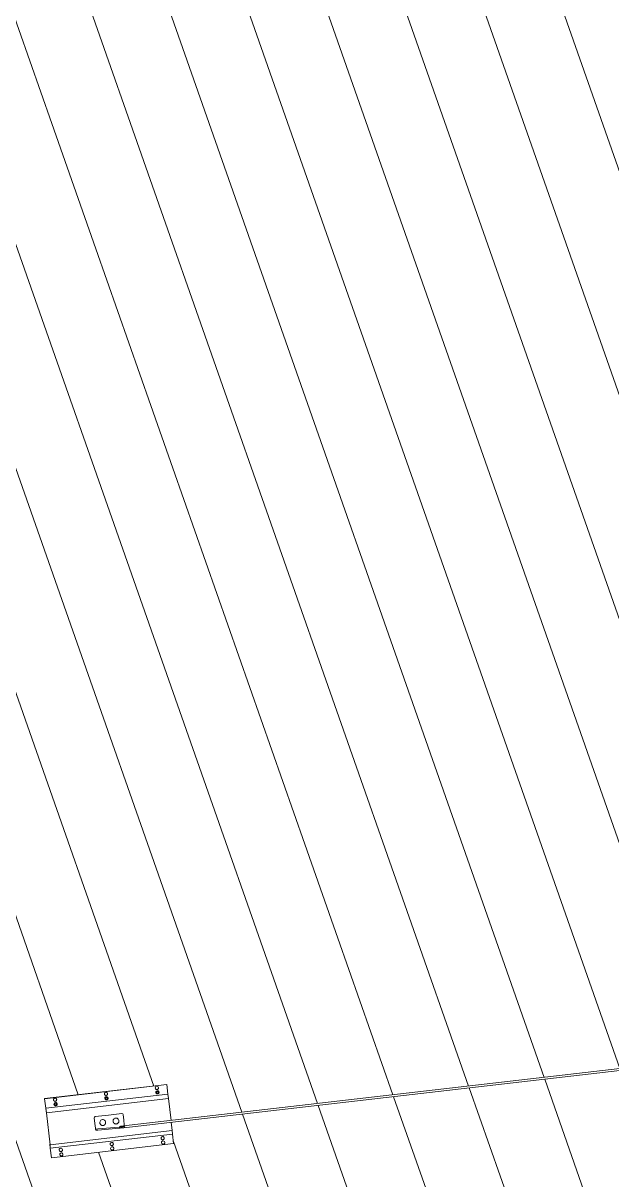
# Model space of a CAD drawing. Header units: millimetres. Extents: x -2479188 to -2300024, y 3874558 to 4053369.
# Drawn here: x -2385178 to -2382536, y 3971791 to 3976978 of the extents above; entities that cross this region are included whole.
import ezdxf

# ---------------------------------------------------------------- set-up
doc = ezdxf.new("R2010")
doc.units = ezdxf.units.MM
doc.layers.add('A-ROOF-PATT', color=132, linetype='Continuous', lineweight=5)
doc.layers.add('Q-SPCQ', color=91, linetype='Continuous', lineweight=5)

# ---------------------------------------------------------------- blocks, each defined once
blk = doc.blocks.new('Static Line_Sayfa_Metal Deck_Pan Mount - Up to 15 _ pitch - Max 2 Users-1848369-GA - Part A 6m')
at = {"layer": 'Q-SPCQ'}
for p, q in [((-2379055, 3972687.7), (-2384740, 3972031.1)), ((-2384739.1, 3972023.2), (-2379054.1, 3972679.7)), ((-2385081.2, 3972155.2), (-2384532.9, 3972218.6)), ((-2385081.1, 3972155.1), (-2384532.8, 3972218.5)), ((-2385076.2, 3972112.5), (-2384527.9, 3972175.9)), ((-2384821.1, 3972185.5), (-2384807.1, 3972187.1)), ((-2384807, 3972186.9), (-2384821, 3972185.3)), ((-2384812.7, 3972174.5), (-2384812.7, 3972174.4)), ((-2384807.1, 3972187.1), (-2384793.1, 3972188.7)), ((-2384793, 3972188.6), (-2384807, 3972186.9)), ((-2384798.9, 3972179.2), (-2384799, 3972179.3)), ((-2384793, 3972188.6), (-2384793.1, 3972188.7)), ((-2384662.1, 3972203.9), (-2384532.9, 3972218.8)), ((-2384662.1, 3972203.9), (-2384662, 3972203.7)), ((-2384532.9, 3972218.6), (-2384662, 3972203.7)), ((-2384584.3, 3972200.9), (-2384584.2, 3972200.8)), ((-2384579.6, 3972182.9), (-2384577.8, 3972187.1)), ((-2384577.7, 3972186.9), (-2384579.6, 3972182.7)), ((-2384576.9, 3972179.2), (-2384579.6, 3972182.9)), ((-2384579.6, 3972182.7), (-2384576.8, 3972179)), ((-2384577.8, 3972187.1), (-2384573.2, 3972187.6)), ((-2384577.8, 3972187.1), (-2384577.7, 3972186.9)), ((-2384573.2, 3972187.4), (-2384577.7, 3972186.9)), ((-2384572.3, 3972179.7), (-2384576.9, 3972179.2)), ((-2384576.9, 3972179.2), (-2384576.8, 3972179)), ((-2384576.8, 3972179), (-2384572.3, 3972179.5)), ((-2384573.2, 3972187.6), (-2384570.5, 3972183.9)), ((-2384573.2, 3972187.6), (-2384573.2, 3972187.4)), ((-2384570.4, 3972183.7), (-2384573.2, 3972187.4)), ((-2384572.3, 3972179.5), (-2384570.4, 3972183.7)), ((-2384570.5, 3972205.6), (-2384570.5, 3972205.7)), ((-2384532.9, 3972218.6), (-2384532.9, 3972218.8)), ((-2384532.9, 3972218.6), (-2384532.8, 3972218.5)), ((-2384532.8, 3972218.5), (-2384527.9, 3972175.9)), ((-2384527.9, 3972175.9), (-2384525, 3972155.4)), ((-2385081.2, 3972155.4), (-2384952.1, 3972170.3)), ((-2384952.1, 3972170.2), (-2385081.2, 3972155.2)), ((-2385081.2, 3972155.2), (-2385081.2, 3972155.4)), ((-2385081.1, 3972155.1), (-2385081.2, 3972155.2)), ((-2385076.2, 3972112.5), (-2385081.1, 3972155.1)), ((-2385073.3, 3972092), (-2384525, 3972155.4)), ((-2385041.2, 3972148), (-2385041.2, 3972148)), ((-2385036.6, 3972130), (-2385034.7, 3972134.2)), ((-2385033.8, 3972126.3), (-2385036.6, 3972130)), ((-2385034.7, 3972134), (-2385036.5, 3972129.8)), ((-2385036.5, 3972129.8), (-2385033.8, 3972126.1)), ((-2385034.7, 3972134.2), (-2385030.2, 3972134.7)), ((-2385030.1, 3972134.6), (-2385034.7, 3972134)), ((-2385034.7, 3972134), (-2385034.7, 3972134.2)), ((-2385029.3, 3972126.8), (-2385033.8, 3972126.3)), ((-2385033.8, 3972126.1), (-2385029.2, 3972126.7)), ((-2385033.8, 3972126.1), (-2385033.8, 3972126.3)), ((-2385030.2, 3972134.7), (-2385027.4, 3972131.1)), ((-2385030.1, 3972134.6), (-2385030.2, 3972134.7)), ((-2385027.4, 3972130.9), (-2385030.1, 3972134.6)), ((-2385029.2, 3972126.7), (-2385027.4, 3972130.9)), ((-2385027.4, 3972152.8), (-2385027.4, 3972152.9)), ((-2384952.1, 3972170.3), (-2384952.1, 3972170.2)), ((-2384808.1, 3972156.4), (-2384806.3, 3972160.6)), ((-2384806.2, 3972160.5), (-2384808, 3972156.3)), ((-2384808, 3972156.3), (-2384805.3, 3972152.6)), ((-2384806.3, 3972160.6), (-2384801.7, 3972161.2)), ((-2384806.2, 3972160.5), (-2384806.3, 3972160.6)), ((-2384801.6, 3972161), (-2384806.2, 3972160.5)), ((-2384800.8, 3972153.3), (-2384805.4, 3972152.7)), ((-2384805.3, 3972152.6), (-2384800.7, 3972153.1)), ((-2384801.7, 3972161.2), (-2384799, 3972157.5)), ((-2384801.6, 3972161), (-2384801.7, 3972161.2)), ((-2384798.9, 3972157.3), (-2384801.6, 3972161)), ((-2384799, 3972157.5), (-2384800.8, 3972153.3)), ((-2384800.7, 3972153.1), (-2384800.8, 3972153.3)), ((-2384800.7, 3972153.1), (-2384798.9, 3972157.3)), ((-2384525, 3972155.4), (-2384513.7, 3972057.3)), ((-2385073.3, 3972092), (-2385076.2, 3972112.5)), ((-2385076, 3972110.6), (-2385073.1, 3972090)), ((-2385056.8, 3971948.4), (-2385073.3, 3972092)), ((-2384858.2, 3972069), (-2384855.3, 3972044.2)), ((-2384794.2, 3972081.4), (-2384853.8, 3972074.5)), ((-2384734.6, 3972088.3), (-2384794.2, 3972081.4)), ((-2384729.3, 3972085), (-2384729.4, 3972085.2)), ((-2384726.2, 3972059.1), (-2384729.1, 3972083.9)), ((-2384855.3, 3972044.2), (-2384852.8, 3972022.3)), ((-2384852.4, 3972019.2), (-2384852.4, 3972019)), ((-2384842.3, 3972019.4), (-2384747.2, 3972028)), ((-2384746.6, 3972023), (-2384841.8, 3972014.4)), ((-2384832.8, 3972043.9), (-2384832.6, 3972043.3)), ((-2384808.1, 3972051.9), (-2384808.3, 3972052.5)), ((-2384773.2, 3972050.8), (-2384773, 3972050.2)), ((-2384748.5, 3972058.8), (-2384748.7, 3972059.4)), ((-2384723.7, 3972037.3), (-2384726.2, 3972059.1)), ((-2384721.9, 3972026.7), (-2384722.4, 3972031.6)), ((-2384512.9, 3972050.2), (-2384508.5, 3972011.8)), ((-2385056.8, 3971948.4), (-2384508.5, 3972011.8)), ((-2385055.6, 3971932.7), (-2384507.2, 3971996.2)), ((-2384851.8, 3972014), (-2384851.9, 3972014.2)), ((-2384558.3, 3971975.7), (-2384558.3, 3971975.6)), ((-2384544.6, 3971980.4), (-2384544.6, 3971980.5)), ((-2384508.5, 3972011.8), (-2384507.2, 3971996.2)), ((-2384507.2, 3971996.2), (-2384502.3, 3971953.6)), ((-2385057.1, 3971950.6), (-2385055.8, 3971935)), ((-2385055.6, 3971932.7), (-2385056.8, 3971948.4)), ((-2385050.7, 3971890.2), (-2385055.6, 3971932.7)), ((-2385050.7, 3971890.2), (-2384502.3, 3971953.6)), ((-2385015.3, 3971922.8), (-2385015.2, 3971922.7)), ((-2385001.5, 3971927.6), (-2385001.5, 3971927.7)), ((-2384786.8, 3971949.2), (-2384786.8, 3971949.2)), ((-2384784.5, 3971929.4), (-2384784.5, 3971929.3)), ((-2384773, 3971954), (-2384773, 3971954.1)), ((-2384770.7, 3971934.2), (-2384770.8, 3971934.2)), ((-2384556.1, 3971955.8), (-2384556, 3971955.7)), ((-2384542.3, 3971960.6), (-2384542.3, 3971960.7)), ((-2385013, 3971903), (-2385013, 3971902.9)), ((-2384999.2, 3971907.7), (-2384999.2, 3971907.8))]:
    blk.add_line(p, q, dxfattribs=at)
at = {"layer": 'Q-SPCQ', "flags": 128}
for points in [[(-2384812.7, 3972174.4), (-2384812.6, 3972174.1), (-2384812.5, 3972173.8), (-2384812.4, 3972173.6), (-2384812.2, 3972173.3), (-2384812.1, 3972173.1), (-2384811.9, 3972172.8), (-2384811.8, 3972172.6), (-2384811.6, 3972172.3), (-2384811.4, 3972172.1), (-2384811.2, 3972171.9), (-2384811, 3972171.7), (-2384810.8, 3972171.5), (-2384810.6, 3972171.3), (-2384810.4, 3972171.1), (-2384810.1, 3972170.9), (-2384809.9, 3972170.7), (-2384809.6, 3972170.6), (-2384809.4, 3972170.4), (-2384809.1, 3972170.3), (-2384808.9, 3972170.2), (-2384808.6, 3972170.1), (-2384808.3, 3972170), (-2384808.1, 3972169.9), (-2384807.8, 3972169.8), (-2384807.5, 3972169.7), (-2384807.2, 3972169.6), (-2384806.9, 3972169.6), (-2384806.6, 3972169.6), (-2384806.3, 3972169.5), (-2384806, 3972169.5), (-2384805.8, 3972169.5), (-2384805.5, 3972169.5), (-2384805.2, 3972169.5), (-2384804.9, 3972169.6), (-2384804.6, 3972169.6), (-2384804.3, 3972169.7), (-2384804, 3972169.7), (-2384803.7, 3972169.8), (-2384803.5, 3972169.9), (-2384803.2, 3972170), (-2384802.9, 3972170.1), (-2384802.7, 3972170.2), (-2384802.4, 3972170.4), (-2384802.1, 3972170.5), (-2384801.9, 3972170.6), (-2384801.6, 3972170.8), (-2384801.4, 3972171), (-2384801.2, 3972171.2), (-2384801, 3972171.3), (-2384800.7, 3972171.5), (-2384800.5, 3972171.8), (-2384800.3, 3972172), (-2384800.2, 3972172.2), (-2384800, 3972172.4), (-2384799.8, 3972172.7), (-2384799.6, 3972172.9), (-2384799.5, 3972173.2), (-2384799.4, 3972173.4), (-2384799.2, 3972173.7), (-2384799.1, 3972173.9), (-2384799, 3972174.2), (-2384798.9, 3972174.5), (-2384798.8, 3972174.8), (-2384798.7, 3972175), (-2384798.7, 3972175.3), (-2384798.6, 3972175.6), (-2384798.6, 3972175.9), (-2384798.5, 3972176.2), (-2384798.5, 3972176.5), (-2384798.5, 3972176.8), (-2384798.5, 3972177.1), (-2384798.5, 3972177.4), (-2384798.6, 3972177.6)], [(-2384798.6, 3972177.6), (-2384798.6, 3972177.9), (-2384798.7, 3972178.2), (-2384798.7, 3972178.5), (-2384798.8, 3972178.8), (-2384798.9, 3972179.1), (-2384798.9, 3972179.2)], [(-2384584.2, 3972200.8), (-2384584.1, 3972200.5), (-2384584, 3972200.3), (-2384583.9, 3972200), (-2384583.8, 3972199.7), (-2384583.6, 3972199.5), (-2384583.5, 3972199.2), (-2384583.3, 3972199), (-2384583.1, 3972198.8), (-2384582.9, 3972198.5), (-2384582.7, 3972198.3), (-2384582.5, 3972198.1), (-2384582.3, 3972197.9), (-2384582.1, 3972197.7), (-2384581.9, 3972197.5), (-2384581.7, 3972197.3), (-2384581.4, 3972197.2), (-2384581.2, 3972197), (-2384580.9, 3972196.9), (-2384580.7, 3972196.7), (-2384580.4, 3972196.6), (-2384580.1, 3972196.5), (-2384579.9, 3972196.4), (-2384579.6, 3972196.3), (-2384579.3, 3972196.2), (-2384579, 3972196.1), (-2384578.7, 3972196.1), (-2384578.5, 3972196), (-2384578.2, 3972196), (-2384577.9, 3972195.9), (-2384577.6, 3972195.9), (-2384577.3, 3972195.9), (-2384577, 3972195.9), (-2384576.7, 3972196), (-2384576.4, 3972196), (-2384576.1, 3972196), (-2384575.8, 3972196.1), (-2384575.6, 3972196.1), (-2384575.3, 3972196.2), (-2384575, 3972196.3), (-2384574.7, 3972196.4), (-2384574.5, 3972196.5), (-2384574.2, 3972196.6), (-2384573.9, 3972196.8), (-2384573.7, 3972196.9), (-2384573.4, 3972197.1), (-2384573.2, 3972197.2), (-2384573, 3972197.4), (-2384572.7, 3972197.6), (-2384572.5, 3972197.8), (-2384572.3, 3972198), (-2384572.1, 3972198.2), (-2384571.9, 3972198.4), (-2384571.7, 3972198.6), (-2384571.5, 3972198.8), (-2384571.3, 3972199.1), (-2384571.2, 3972199.3), (-2384571, 3972199.6), (-2384570.9, 3972199.8), (-2384570.8, 3972200.1), (-2384570.6, 3972200.4), (-2384570.5, 3972200.6), (-2384570.4, 3972200.9), (-2384570.3, 3972201.2), (-2384570.3, 3972201.5), (-2384570.2, 3972201.7), (-2384570.1, 3972202), (-2384570.1, 3972202.3), (-2384570.1, 3972202.6), (-2384570.1, 3972202.9), (-2384570.1, 3972203.2), (-2384570.1, 3972203.5), (-2384570.1, 3972203.8), (-2384570.1, 3972204.1)], [(-2384582, 3972181), (-2384581.9, 3972180.8), (-2384581.7, 3972180.5), (-2384581.6, 3972180.2), (-2384581.5, 3972180), (-2384581.3, 3972179.7), (-2384581.2, 3972179.5), (-2384581, 3972179.2), (-2384580.9, 3972179), (-2384580.7, 3972178.8), (-2384580.5, 3972178.6), (-2384580.3, 3972178.3), (-2384580.1, 3972178.1), (-2384579.9, 3972177.9), (-2384579.6, 3972177.8), (-2384579.4, 3972177.6), (-2384579.2, 3972177.4), (-2384578.9, 3972177.3), (-2384578.7, 3972177.1), (-2384578.4, 3972177), (-2384578.1, 3972176.8), (-2384577.9, 3972176.7), (-2384577.6, 3972176.6), (-2384577.3, 3972176.5), (-2384577.1, 3972176.4), (-2384576.8, 3972176.4), (-2384576.5, 3972176.3), (-2384576.2, 3972176.3), (-2384575.9, 3972176.2), (-2384575.6, 3972176.2), (-2384575.3, 3972176.2), (-2384575, 3972176.2), (-2384574.8, 3972176.2), (-2384574.5, 3972176.2), (-2384574.2, 3972176.2), (-2384573.9, 3972176.3), (-2384573.6, 3972176.3), (-2384573.3, 3972176.4), (-2384573, 3972176.5), (-2384572.8, 3972176.6), (-2384572.5, 3972176.7), (-2384572.2, 3972176.8), (-2384571.9, 3972176.9), (-2384571.7, 3972177), (-2384571.4, 3972177.2), (-2384571.2, 3972177.3), (-2384570.9, 3972177.5), (-2384570.7, 3972177.6), (-2384570.5, 3972177.8), (-2384570.3, 3972178), (-2384570, 3972178.2), (-2384569.8, 3972178.4), (-2384569.6, 3972178.6), (-2384569.4, 3972178.9), (-2384569.3, 3972179.1), (-2384569.1, 3972179.3), (-2384568.9, 3972179.6), (-2384568.8, 3972179.8), (-2384568.6, 3972180.1), (-2384568.5, 3972180.3), (-2384568.4, 3972180.6), (-2384568.3, 3972180.9), (-2384568.2, 3972181.1), (-2384568.1, 3972181.4), (-2384568, 3972181.7), (-2384568, 3972182), (-2384567.9, 3972182.3), (-2384567.9, 3972182.6), (-2384567.8, 3972182.8), (-2384567.8, 3972183.1), (-2384567.8, 3972183.4), (-2384567.8, 3972183.7), (-2384567.8, 3972184), (-2384567.9, 3972184.3)], [(-2384570.1, 3972204.1), (-2384570.1, 3972204.3), (-2384570.2, 3972204.6), (-2384570.3, 3972204.9), (-2384570.3, 3972205.2), (-2384570.4, 3972205.5), (-2384570.5, 3972205.6)], [(-2384567.9, 3972184.3), (-2384567.9, 3972184.6), (-2384567.9, 3972184.9), (-2384568, 3972185.1), (-2384568.1, 3972185.4), (-2384568.2, 3972185.7), (-2384568.2, 3972185.9)], [(-2385041.2, 3972148), (-2385041.1, 3972147.7), (-2385040.9, 3972147.4), (-2385040.8, 3972147.1), (-2385040.7, 3972146.9), (-2385040.5, 3972146.6), (-2385040.4, 3972146.4), (-2385040.2, 3972146.1), (-2385040, 3972145.9), (-2385039.9, 3972145.7), (-2385039.7, 3972145.5), (-2385039.5, 3972145.3), (-2385039.3, 3972145), (-2385039, 3972144.9), (-2385038.8, 3972144.7), (-2385038.6, 3972144.5), (-2385038.3, 3972144.3), (-2385038.1, 3972144.2), (-2385037.9, 3972144), (-2385037.6, 3972143.9), (-2385037.3, 3972143.8), (-2385037.1, 3972143.6), (-2385036.8, 3972143.5), (-2385036.5, 3972143.4), (-2385036.2, 3972143.4), (-2385036, 3972143.3), (-2385035.7, 3972143.2), (-2385035.4, 3972143.2), (-2385035.1, 3972143.1), (-2385034.8, 3972143.1), (-2385034.5, 3972143.1), (-2385034.2, 3972143.1), (-2385033.9, 3972143.1), (-2385033.6, 3972143.1), (-2385033.3, 3972143.1), (-2385033.1, 3972143.2), (-2385032.8, 3972143.2), (-2385032.5, 3972143.3), (-2385032.2, 3972143.4), (-2385031.9, 3972143.5), (-2385031.7, 3972143.6), (-2385031.4, 3972143.7), (-2385031.1, 3972143.8), (-2385030.9, 3972143.9), (-2385030.6, 3972144.1), (-2385030.4, 3972144.2), (-2385030.1, 3972144.4), (-2385029.9, 3972144.6), (-2385029.6, 3972144.7), (-2385029.4, 3972144.9), (-2385029.2, 3972145.1), (-2385029, 3972145.3), (-2385028.8, 3972145.5), (-2385028.6, 3972145.8), (-2385028.4, 3972146), (-2385028.3, 3972146.2), (-2385028.1, 3972146.5), (-2385028, 3972146.7), (-2385027.8, 3972147), (-2385027.7, 3972147.2), (-2385027.6, 3972147.5), (-2385027.5, 3972147.8), (-2385027.4, 3972148.1), (-2385027.3, 3972148.3), (-2385027.2, 3972148.6), (-2385027.1, 3972148.9), (-2385027.1, 3972149.2), (-2385027, 3972149.5), (-2385027, 3972149.8), (-2385027, 3972150.1), (-2385027, 3972150.3), (-2385027, 3972150.6), (-2385027, 3972150.9), (-2385027, 3972151.2)], [(-2385038.9, 3972128.2), (-2385038.8, 3972127.9), (-2385038.7, 3972127.6), (-2385038.5, 3972127.4), (-2385038.4, 3972127.1), (-2385038.3, 3972126.9), (-2385038.1, 3972126.6), (-2385038, 3972126.4), (-2385037.8, 3972126.2), (-2385037.6, 3972125.9), (-2385037.4, 3972125.7), (-2385037.2, 3972125.5), (-2385037, 3972125.3), (-2385036.8, 3972125.1), (-2385036.6, 3972124.9), (-2385036.3, 3972124.7), (-2385036.1, 3972124.6), (-2385035.8, 3972124.4), (-2385035.6, 3972124.3), (-2385035.3, 3972124.1), (-2385035.1, 3972124), (-2385034.8, 3972123.9), (-2385034.5, 3972123.8), (-2385034.3, 3972123.7), (-2385034, 3972123.6), (-2385033.7, 3972123.5), (-2385033.4, 3972123.5), (-2385033.1, 3972123.4), (-2385032.8, 3972123.4), (-2385032.5, 3972123.3), (-2385032.3, 3972123.3), (-2385032, 3972123.3), (-2385031.7, 3972123.3), (-2385031.4, 3972123.4), (-2385031.1, 3972123.4), (-2385030.8, 3972123.4), (-2385030.5, 3972123.5), (-2385030.2, 3972123.6), (-2385030, 3972123.6), (-2385029.7, 3972123.7), (-2385029.4, 3972123.8), (-2385029.1, 3972123.9), (-2385028.9, 3972124), (-2385028.6, 3972124.2), (-2385028.4, 3972124.3), (-2385028.1, 3972124.5), (-2385027.9, 3972124.6), (-2385027.6, 3972124.8), (-2385027.4, 3972125), (-2385027.2, 3972125.2), (-2385027, 3972125.4), (-2385026.8, 3972125.6), (-2385026.6, 3972125.8), (-2385026.4, 3972126), (-2385026.2, 3972126.2), (-2385026, 3972126.5), (-2385025.9, 3972126.7), (-2385025.7, 3972127), (-2385025.6, 3972127.2), (-2385025.4, 3972127.5), (-2385025.3, 3972127.7), (-2385025.2, 3972128), (-2385025.1, 3972128.3), (-2385025, 3972128.6), (-2385024.9, 3972128.9), (-2385024.9, 3972129.1), (-2385024.8, 3972129.4), (-2385024.8, 3972129.7), (-2385024.8, 3972130), (-2385024.7, 3972130.3), (-2385024.7, 3972130.6), (-2385024.7, 3972130.9), (-2385024.8, 3972131.2), (-2385024.8, 3972131.4)], [(-2385027, 3972151.2), (-2385027.1, 3972151.5), (-2385027.1, 3972151.8), (-2385027.2, 3972152.1), (-2385027.2, 3972152.4), (-2385027.3, 3972152.6), (-2385027.4, 3972152.8)], [(-2385024.8, 3972131.4), (-2385024.8, 3972131.7), (-2385024.9, 3972132), (-2385024.9, 3972132.3), (-2385025, 3972132.6), (-2385025.1, 3972132.9), (-2385025.1, 3972133)], [(-2384810.4, 3972154.6), (-2384810.3, 3972154.3), (-2384810.2, 3972154.1), (-2384810.1, 3972153.8), (-2384810, 3972153.6), (-2384809.8, 3972153.3), (-2384809.7, 3972153.1), (-2384809.5, 3972152.8), (-2384809.3, 3972152.6), (-2384809.1, 3972152.3), (-2384808.9, 3972152.1), (-2384808.7, 3972151.9), (-2384808.5, 3972151.7), (-2384808.3, 3972151.5), (-2384808.1, 3972151.3), (-2384807.9, 3972151.2), (-2384807.6, 3972151), (-2384807.4, 3972150.8), (-2384807.1, 3972150.7), (-2384806.9, 3972150.5), (-2384806.6, 3972150.4), (-2384806.3, 3972150.3), (-2384806.1, 3972150.2), (-2384805.8, 3972150.1), (-2384805.5, 3972150), (-2384805.2, 3972149.9), (-2384805, 3972149.9), (-2384804.7, 3972149.8), (-2384804.4, 3972149.8), (-2384804.1, 3972149.8), (-2384803.8, 3972149.8), (-2384803.5, 3972149.8), (-2384803.2, 3972149.8), (-2384802.9, 3972149.8), (-2384802.6, 3972149.8), (-2384802.3, 3972149.9), (-2384802.1, 3972149.9), (-2384801.8, 3972150), (-2384801.5, 3972150.1), (-2384801.2, 3972150.1), (-2384800.9, 3972150.2), (-2384800.7, 3972150.3), (-2384800.4, 3972150.5), (-2384800.1, 3972150.6), (-2384799.9, 3972150.7), (-2384799.6, 3972150.9), (-2384799.4, 3972151.1), (-2384799.2, 3972151.2), (-2384798.9, 3972151.4), (-2384798.7, 3972151.6), (-2384798.5, 3972151.8), (-2384798.3, 3972152), (-2384798.1, 3972152.2), (-2384797.9, 3972152.4), (-2384797.7, 3972152.7), (-2384797.6, 3972152.9), (-2384797.4, 3972153.1), (-2384797.2, 3972153.4), (-2384797.1, 3972153.6), (-2384797, 3972153.9), (-2384796.9, 3972154.2), (-2384796.7, 3972154.4), (-2384796.6, 3972154.7), (-2384796.6, 3972155), (-2384796.5, 3972155.3), (-2384796.4, 3972155.6), (-2384796.4, 3972155.8), (-2384796.3, 3972156.1), (-2384796.3, 3972156.4), (-2384796.3, 3972156.7), (-2384796.3, 3972157), (-2384796.3, 3972157.3), (-2384796.3, 3972157.6), (-2384796.3, 3972157.9)], [(-2384796.3, 3972157.9), (-2384796.4, 3972158.2), (-2384796.4, 3972158.4), (-2384796.5, 3972158.7), (-2384796.5, 3972159), (-2384796.6, 3972159.3), (-2384796.7, 3972159.4)], [(-2384832.6, 3972043.3), (-2384832.5, 3972042.8), (-2384832.3, 3972042.3), (-2384832, 3972041.9), (-2384831.8, 3972041.4), (-2384831.5, 3972040.9), (-2384831.3, 3972040.5), (-2384831, 3972040.1), (-2384830.7, 3972039.7), (-2384830.3, 3972039.3), (-2384830, 3972038.9), (-2384829.6, 3972038.5), (-2384829.3, 3972038.1), (-2384828.9, 3972037.8), (-2384828.5, 3972037.4), (-2384828.1, 3972037.1), (-2384827.6, 3972036.8), (-2384827.2, 3972036.6), (-2384826.8, 3972036.3), (-2384826.3, 3972036), (-2384825.8, 3972035.8), (-2384825.4, 3972035.6), (-2384824.9, 3972035.4), (-2384824.4, 3972035.2), (-2384823.9, 3972035.1), (-2384823.4, 3972035), (-2384822.9, 3972034.9), (-2384822.4, 3972034.8), (-2384821.8, 3972034.7), (-2384821.3, 3972034.7), (-2384820.8, 3972034.6), (-2384820.3, 3972034.6), (-2384819.8, 3972034.6), (-2384819.3, 3972034.7), (-2384818.7, 3972034.7), (-2384818.2, 3972034.8), (-2384817.7, 3972034.9), (-2384817.2, 3972035), (-2384816.7, 3972035.2), (-2384816.2, 3972035.3), (-2384815.7, 3972035.5), (-2384815.2, 3972035.7), (-2384814.8, 3972035.9), (-2384814.3, 3972036.1), (-2384813.8, 3972036.4), (-2384813.4, 3972036.7), (-2384813, 3972036.9), (-2384812.5, 3972037.2), (-2384812.1, 3972037.6), (-2384811.7, 3972037.9), (-2384811.4, 3972038.3), (-2384811, 3972038.6), (-2384810.6, 3972039), (-2384810.3, 3972039.4), (-2384810, 3972039.8), (-2384809.7, 3972040.2), (-2384809.4, 3972040.7), (-2384809.1, 3972041.1), (-2384808.9, 3972041.6), (-2384808.6, 3972042), (-2384808.4, 3972042.5), (-2384808.2, 3972043), (-2384808.1, 3972043.5), (-2384807.9, 3972044), (-2384807.8, 3972044.5), (-2384807.7, 3972045), (-2384807.6, 3972045.5), (-2384807.5, 3972046), (-2384807.4, 3972046.5), (-2384807.4, 3972047), (-2384807.4, 3972047.6), (-2384807.4, 3972048.1), (-2384807.4, 3972048.6), (-2384807.5, 3972049.1)], [(-2384807.5, 3972049.1), (-2384807.5, 3972049.6), (-2384807.6, 3972050.1), (-2384807.7, 3972050.6), (-2384807.9, 3972051.1), (-2384808, 3972051.6), (-2384808.1, 3972051.9)], [(-2384773, 3972050.2), (-2384772.9, 3972049.7), (-2384772.7, 3972049.2), (-2384772.4, 3972048.8), (-2384772.2, 3972048.3), (-2384771.9, 3972047.8), (-2384771.7, 3972047.4), (-2384771.4, 3972047), (-2384771.1, 3972046.6), (-2384770.7, 3972046.1), (-2384770.4, 3972045.8), (-2384770, 3972045.4), (-2384769.7, 3972045), (-2384769.3, 3972044.7), (-2384768.9, 3972044.3), (-2384768.5, 3972044), (-2384768, 3972043.7), (-2384767.6, 3972043.4), (-2384767.2, 3972043.2), (-2384766.7, 3972042.9), (-2384766.2, 3972042.7), (-2384765.8, 3972042.5), (-2384765.3, 3972042.3), (-2384764.8, 3972042.1), (-2384764.3, 3972042), (-2384763.8, 3972041.9), (-2384763.3, 3972041.8), (-2384762.8, 3972041.7), (-2384762.3, 3972041.6), (-2384761.7, 3972041.5), (-2384761.2, 3972041.5), (-2384760.7, 3972041.5), (-2384760.2, 3972041.5), (-2384759.7, 3972041.6), (-2384759.1, 3972041.6), (-2384758.6, 3972041.7), (-2384758.1, 3972041.8), (-2384757.6, 3972041.9), (-2384757.1, 3972042), (-2384756.6, 3972042.2), (-2384756.1, 3972042.4), (-2384755.6, 3972042.6), (-2384755.2, 3972042.8), (-2384754.7, 3972043), (-2384754.2, 3972043.3), (-2384753.8, 3972043.5), (-2384753.4, 3972043.8), (-2384753, 3972044.1), (-2384752.5, 3972044.5), (-2384752.1, 3972044.8), (-2384751.8, 3972045.2), (-2384751.4, 3972045.5), (-2384751, 3972045.9), (-2384750.7, 3972046.3), (-2384750.4, 3972046.7), (-2384750.1, 3972047.1), (-2384749.8, 3972047.6), (-2384749.5, 3972048), (-2384749.3, 3972048.5), (-2384749, 3972048.9), (-2384748.8, 3972049.4), (-2384748.6, 3972049.9), (-2384748.5, 3972050.4), (-2384748.3, 3972050.9), (-2384748.2, 3972051.4), (-2384748.1, 3972051.9), (-2384748, 3972052.4), (-2384747.9, 3972052.9), (-2384747.8, 3972053.4), (-2384747.8, 3972053.9), (-2384747.8, 3972054.5), (-2384747.8, 3972055), (-2384747.8, 3972055.5), (-2384747.9, 3972056)], [(-2384747.9, 3972056), (-2384747.9, 3972056.5), (-2384748, 3972057), (-2384748.1, 3972057.5), (-2384748.3, 3972058), (-2384748.4, 3972058.5), (-2384748.5, 3972058.8)], [(-2384558.3, 3971975.6), (-2384558.2, 3971975.3), (-2384558.1, 3971975), (-2384558, 3971974.8), (-2384557.8, 3971974.5), (-2384557.7, 3971974.3), (-2384557.5, 3971974), (-2384557.4, 3971973.8), (-2384557.2, 3971973.5), (-2384557, 3971973.3), (-2384556.8, 3971973.1), (-2384556.6, 3971972.9), (-2384556.4, 3971972.7), (-2384556.2, 3971972.5), (-2384556, 3971972.3), (-2384555.8, 3971972.1), (-2384555.5, 3971972), (-2384555.3, 3971971.8), (-2384555, 3971971.6), (-2384554.8, 3971971.5), (-2384554.5, 3971971.4), (-2384554.2, 3971971.3), (-2384554, 3971971.2), (-2384553.7, 3971971.1), (-2384553.4, 3971971), (-2384553.1, 3971970.9), (-2384552.8, 3971970.8), (-2384552.5, 3971970.8), (-2384552.3, 3971970.8), (-2384552, 3971970.7), (-2384551.7, 3971970.7), (-2384551.4, 3971970.7), (-2384551.1, 3971970.7), (-2384550.8, 3971970.7), (-2384550.5, 3971970.8), (-2384550.2, 3971970.8), (-2384549.9, 3971970.9), (-2384549.7, 3971970.9), (-2384549.4, 3971971), (-2384549.1, 3971971.1), (-2384548.8, 3971971.2), (-2384548.5, 3971971.3), (-2384548.3, 3971971.4), (-2384548, 3971971.6), (-2384547.8, 3971971.7), (-2384547.5, 3971971.9), (-2384547.3, 3971972), (-2384547, 3971972.2), (-2384546.8, 3971972.4), (-2384546.6, 3971972.6), (-2384546.4, 3971972.8), (-2384546.2, 3971973), (-2384546, 3971973.2), (-2384545.8, 3971973.4), (-2384545.6, 3971973.6), (-2384545.4, 3971973.9), (-2384545.3, 3971974.1), (-2384545.1, 3971974.4), (-2384545, 3971974.6), (-2384544.8, 3971974.9), (-2384544.7, 3971975.1), (-2384544.6, 3971975.4), (-2384544.5, 3971975.7), (-2384544.4, 3971976), (-2384544.4, 3971976.2), (-2384544.3, 3971976.5), (-2384544.2, 3971976.8), (-2384544.2, 3971977.1), (-2384544.2, 3971977.4), (-2384544.1, 3971977.7), (-2384544.1, 3971978), (-2384544.1, 3971978.3), (-2384544.2, 3971978.6), (-2384544.2, 3971978.8)], [(-2384544.2, 3971978.8), (-2384544.2, 3971979.1), (-2384544.3, 3971979.4), (-2384544.3, 3971979.7), (-2384544.4, 3971980), (-2384544.5, 3971980.3), (-2384544.6, 3971980.4)], [(-2385015.2, 3971922.7), (-2385015.1, 3971922.5), (-2385015, 3971922.2), (-2385014.9, 3971921.9), (-2385014.8, 3971921.7), (-2385014.6, 3971921.4), (-2385014.5, 3971921.2), (-2385014.3, 3971920.9), (-2385014.1, 3971920.7), (-2385014, 3971920.5), (-2385013.8, 3971920.2), (-2385013.6, 3971920), (-2385013.3, 3971919.8), (-2385013.1, 3971919.6), (-2385012.9, 3971919.5), (-2385012.7, 3971919.3), (-2385012.4, 3971919.1), (-2385012.2, 3971918.9), (-2385011.9, 3971918.8), (-2385011.7, 3971918.7), (-2385011.4, 3971918.5), (-2385011.2, 3971918.4), (-2385010.9, 3971918.3), (-2385010.6, 3971918.2), (-2385010.3, 3971918.1), (-2385010, 3971918.1), (-2385009.8, 3971918), (-2385009.5, 3971917.9), (-2385009.2, 3971917.9), (-2385008.9, 3971917.9), (-2385008.6, 3971917.9), (-2385008.3, 3971917.9), (-2385008, 3971917.9), (-2385007.7, 3971917.9), (-2385007.4, 3971917.9), (-2385007.1, 3971918), (-2385006.9, 3971918), (-2385006.6, 3971918.1), (-2385006.3, 3971918.2), (-2385006, 3971918.3), (-2385005.7, 3971918.3), (-2385005.5, 3971918.5), (-2385005.2, 3971918.6), (-2385004.9, 3971918.7), (-2385004.7, 3971918.9), (-2385004.4, 3971919), (-2385004.2, 3971919.2), (-2385004, 3971919.3), (-2385003.7, 3971919.5), (-2385003.5, 3971919.7), (-2385003.3, 3971919.9), (-2385003.1, 3971920.1), (-2385002.9, 3971920.3), (-2385002.7, 3971920.5), (-2385002.5, 3971920.8), (-2385002.4, 3971921), (-2385002.2, 3971921.3), (-2385002, 3971921.5), (-2385001.9, 3971921.8), (-2385001.8, 3971922), (-2385001.7, 3971922.3), (-2385001.5, 3971922.6), (-2385001.4, 3971922.8), (-2385001.4, 3971923.1), (-2385001.3, 3971923.4), (-2385001.2, 3971923.7), (-2385001.2, 3971924), (-2385001.1, 3971924.3), (-2385001.1, 3971924.5), (-2385001.1, 3971924.8), (-2385001.1, 3971925.1), (-2385001.1, 3971925.4), (-2385001.1, 3971925.7), (-2385001.1, 3971926)], [(-2385001.1, 3971926), (-2385001.1, 3971926.3), (-2385001.2, 3971926.6), (-2385001.3, 3971926.9), (-2385001.3, 3971927.1), (-2385001.4, 3971927.4), (-2385001.5, 3971927.6)], [(-2384786.8, 3971949.2), (-2384786.7, 3971948.9), (-2384786.6, 3971948.6), (-2384786.4, 3971948.4), (-2384786.3, 3971948.1), (-2384786.2, 3971947.8), (-2384786, 3971947.6), (-2384785.8, 3971947.4), (-2384785.7, 3971947.1), (-2384785.5, 3971946.9), (-2384785.3, 3971946.7), (-2384785.1, 3971946.5), (-2384784.9, 3971946.3), (-2384784.7, 3971946.1), (-2384784.4, 3971945.9), (-2384784.2, 3971945.7), (-2384784, 3971945.5), (-2384783.7, 3971945.4), (-2384783.5, 3971945.2), (-2384783.2, 3971945.1), (-2384783, 3971945), (-2384782.7, 3971944.8), (-2384782.4, 3971944.7), (-2384782.1, 3971944.6), (-2384781.9, 3971944.6), (-2384781.6, 3971944.5), (-2384781.3, 3971944.4), (-2384781, 3971944.4), (-2384780.7, 3971944.3), (-2384780.4, 3971944.3), (-2384780.1, 3971944.3), (-2384779.8, 3971944.3), (-2384779.6, 3971944.3), (-2384779.3, 3971944.3), (-2384779, 3971944.3), (-2384778.7, 3971944.4), (-2384778.4, 3971944.4), (-2384778.1, 3971944.5), (-2384777.8, 3971944.6), (-2384777.6, 3971944.7), (-2384777.3, 3971944.8), (-2384777, 3971944.9), (-2384776.7, 3971945), (-2384776.5, 3971945.1), (-2384776.2, 3971945.3), (-2384776, 3971945.4), (-2384775.7, 3971945.6), (-2384775.5, 3971945.8), (-2384775.3, 3971945.9), (-2384775, 3971946.1), (-2384774.8, 3971946.3), (-2384774.6, 3971946.5), (-2384774.4, 3971946.8), (-2384774.2, 3971947), (-2384774.1, 3971947.2), (-2384773.9, 3971947.4), (-2384773.7, 3971947.7), (-2384773.6, 3971947.9), (-2384773.4, 3971948.2), (-2384773.3, 3971948.4), (-2384773.2, 3971948.7), (-2384773.1, 3971949), (-2384773, 3971949.3), (-2384772.9, 3971949.5), (-2384772.8, 3971949.8), (-2384772.8, 3971950.1), (-2384772.7, 3971950.4), (-2384772.7, 3971950.7), (-2384772.6, 3971951), (-2384772.6, 3971951.3), (-2384772.6, 3971951.6), (-2384772.6, 3971951.8), (-2384772.6, 3971952.1), (-2384772.6, 3971952.4)], [(-2384784.5, 3971929.3), (-2384784.4, 3971929), (-2384784.3, 3971928.8), (-2384784.2, 3971928.5), (-2384784, 3971928.3), (-2384783.9, 3971928), (-2384783.7, 3971927.7), (-2384783.6, 3971927.5), (-2384783.4, 3971927.3), (-2384783.2, 3971927), (-2384783, 3971926.8), (-2384782.8, 3971926.6), (-2384782.6, 3971926.4), (-2384782.4, 3971926.2), (-2384782.2, 3971926), (-2384781.9, 3971925.9), (-2384781.7, 3971925.7), (-2384781.4, 3971925.5), (-2384781.2, 3971925.4), (-2384780.9, 3971925.2), (-2384780.7, 3971925.1), (-2384780.4, 3971925), (-2384780.1, 3971924.9), (-2384779.9, 3971924.8), (-2384779.6, 3971924.7), (-2384779.3, 3971924.6), (-2384779, 3971924.6), (-2384778.7, 3971924.5), (-2384778.4, 3971924.5), (-2384778.1, 3971924.5), (-2384777.9, 3971924.4), (-2384777.6, 3971924.4), (-2384777.3, 3971924.5), (-2384777, 3971924.5), (-2384776.7, 3971924.5), (-2384776.4, 3971924.5), (-2384776.1, 3971924.6), (-2384775.8, 3971924.7), (-2384775.5, 3971924.7), (-2384775.3, 3971924.8), (-2384775, 3971924.9), (-2384774.7, 3971925), (-2384774.5, 3971925.2), (-2384774.2, 3971925.3), (-2384773.9, 3971925.4), (-2384773.7, 3971925.6), (-2384773.5, 3971925.7), (-2384773.2, 3971925.9), (-2384773, 3971926.1), (-2384772.8, 3971926.3), (-2384772.6, 3971926.5), (-2384772.3, 3971926.7), (-2384772.1, 3971926.9), (-2384772, 3971927.1), (-2384771.8, 3971927.4), (-2384771.6, 3971927.6), (-2384771.4, 3971927.8), (-2384771.3, 3971928.1), (-2384771.2, 3971928.3), (-2384771, 3971928.6), (-2384770.9, 3971928.9), (-2384770.8, 3971929.1), (-2384770.7, 3971929.4), (-2384770.6, 3971929.7), (-2384770.5, 3971930), (-2384770.5, 3971930.3), (-2384770.4, 3971930.5), (-2384770.4, 3971930.8), (-2384770.3, 3971931.1), (-2384770.3, 3971931.4), (-2384770.3, 3971931.7), (-2384770.3, 3971932), (-2384770.3, 3971932.3), (-2384770.4, 3971932.6)], [(-2384772.6, 3971952.4), (-2384772.7, 3971952.7), (-2384772.7, 3971953), (-2384772.8, 3971953.3), (-2384772.9, 3971953.6), (-2384773, 3971953.8), (-2384773, 3971954)], [(-2384770.4, 3971932.6), (-2384770.4, 3971932.9), (-2384770.5, 3971933.1), (-2384770.5, 3971933.4), (-2384770.6, 3971933.7), (-2384770.7, 3971934), (-2384770.7, 3971934.2)], [(-2384556, 3971955.7), (-2384555.9, 3971955.5), (-2384555.8, 3971955.2), (-2384555.7, 3971954.9), (-2384555.6, 3971954.7), (-2384555.4, 3971954.4), (-2384555.3, 3971954.2), (-2384555.1, 3971953.9), (-2384554.9, 3971953.7), (-2384554.7, 3971953.5), (-2384554.6, 3971953.3), (-2384554.4, 3971953), (-2384554.1, 3971952.8), (-2384553.9, 3971952.6), (-2384553.7, 3971952.5), (-2384553.5, 3971952.3), (-2384553.2, 3971952.1), (-2384553, 3971952), (-2384552.7, 3971951.8), (-2384552.5, 3971951.7), (-2384552.2, 3971951.5), (-2384551.9, 3971951.4), (-2384551.7, 3971951.3), (-2384551.4, 3971951.2), (-2384551.1, 3971951.1), (-2384550.8, 3971951.1), (-2384550.6, 3971951), (-2384550.3, 3971951), (-2384550, 3971950.9), (-2384549.7, 3971950.9), (-2384549.4, 3971950.9), (-2384549.1, 3971950.9), (-2384548.8, 3971950.9), (-2384548.5, 3971950.9), (-2384548.2, 3971950.9), (-2384547.9, 3971951), (-2384547.7, 3971951), (-2384547.4, 3971951.1), (-2384547.1, 3971951.2), (-2384546.8, 3971951.3), (-2384546.5, 3971951.4), (-2384546.3, 3971951.5), (-2384546, 3971951.6), (-2384545.7, 3971951.7), (-2384545.5, 3971951.9), (-2384545.2, 3971952), (-2384545, 3971952.2), (-2384544.8, 3971952.3), (-2384544.5, 3971952.5), (-2384544.3, 3971952.7), (-2384544.1, 3971952.9), (-2384543.9, 3971953.1), (-2384543.7, 3971953.3), (-2384543.5, 3971953.6), (-2384543.3, 3971953.8), (-2384543.1, 3971954), (-2384543, 3971954.3), (-2384542.8, 3971954.5), (-2384542.7, 3971954.8), (-2384542.6, 3971955), (-2384542.4, 3971955.3), (-2384542.3, 3971955.6), (-2384542.2, 3971955.8), (-2384542.1, 3971956.1), (-2384542.1, 3971956.4), (-2384542, 3971956.7), (-2384542, 3971957), (-2384541.9, 3971957.3), (-2384541.9, 3971957.6), (-2384541.9, 3971957.8), (-2384541.9, 3971958.1), (-2384541.9, 3971958.4), (-2384541.9, 3971958.7), (-2384541.9, 3971959)], [(-2384541.9, 3971959), (-2384541.9, 3971959.3), (-2384542, 3971959.6), (-2384542.1, 3971959.9), (-2384542.1, 3971960.1), (-2384542.2, 3971960.4), (-2384542.3, 3971960.6)], [(-2385013, 3971902.9), (-2385012.9, 3971902.6), (-2385012.7, 3971902.4), (-2385012.6, 3971902.1), (-2385012.5, 3971901.8), (-2385012.3, 3971901.6), (-2385012.2, 3971901.3), (-2385012, 3971901.1), (-2385011.9, 3971900.9), (-2385011.7, 3971900.6), (-2385011.5, 3971900.4), (-2385011.3, 3971900.2), (-2385011.1, 3971900), (-2385010.8, 3971899.8), (-2385010.6, 3971899.6), (-2385010.4, 3971899.4), (-2385010.2, 3971899.3), (-2385009.9, 3971899.1), (-2385009.7, 3971899), (-2385009.4, 3971898.8), (-2385009.1, 3971898.7), (-2385008.9, 3971898.6), (-2385008.6, 3971898.5), (-2385008.3, 3971898.4), (-2385008, 3971898.3), (-2385007.8, 3971898.2), (-2385007.5, 3971898.2), (-2385007.2, 3971898.1), (-2385006.9, 3971898.1), (-2385006.6, 3971898), (-2385006.3, 3971898), (-2385006, 3971898), (-2385005.7, 3971898), (-2385005.4, 3971898), (-2385005.2, 3971898.1), (-2385004.9, 3971898.1), (-2385004.6, 3971898.2), (-2385004.3, 3971898.2), (-2385004, 3971898.3), (-2385003.7, 3971898.4), (-2385003.5, 3971898.5), (-2385003.2, 3971898.6), (-2385002.9, 3971898.7), (-2385002.7, 3971898.9), (-2385002.4, 3971899), (-2385002.2, 3971899.2), (-2385001.9, 3971899.3), (-2385001.7, 3971899.5), (-2385001.4, 3971899.7), (-2385001.2, 3971899.9), (-2385001, 3971900.1), (-2385000.8, 3971900.3), (-2385000.6, 3971900.5), (-2385000.4, 3971900.7), (-2385000.2, 3971900.9), (-2385000.1, 3971901.2), (-2384999.9, 3971901.4), (-2384999.8, 3971901.7), (-2384999.6, 3971901.9), (-2384999.5, 3971902.2), (-2384999.4, 3971902.4), (-2384999.3, 3971902.7), (-2384999.2, 3971903), (-2384999.1, 3971903.3), (-2384999, 3971903.6), (-2384998.9, 3971903.8), (-2384998.9, 3971904.1), (-2384998.8, 3971904.4), (-2384998.8, 3971904.7), (-2384998.8, 3971905), (-2384998.8, 3971905.3), (-2384998.8, 3971905.6), (-2384998.8, 3971905.9), (-2384998.8, 3971906.2)], [(-2384998.8, 3971906.2), (-2384998.9, 3971906.4), (-2384998.9, 3971906.7), (-2384999, 3971907), (-2384999.1, 3971907.3), (-2384999.1, 3971907.6), (-2384999.2, 3971907.7)]]:
    blk.add_lwpolyline(points, dxfattribs=at)
at = {"layer": 'Q-SPCQ'}
for centre, major_axis, ratio, start_param, end_param in [((-2384805.8, 3972176.9), (6.89, 2.42), 0.99863, 6.060024, 9.201617), ((-2384805.8, 3972176.9), (6.89, 2.42), 0.99863, 2.918431, 3.965629), ((-2384805.8, 3972176.9), (6.89, 2.42), 0.99863, 4.438522, 6.060024), ((-2384577.4, 3972203.3), (6.89, 2.42), 0.99863, 6.060024, 9.201617), ((-2384577.4, 3972203.3), (6.89, 2.42), 0.99863, 2.918431, 3.965629), ((-2384575.1, 3972183.5), (6.87, 2.42), 0.99863, 6.060024, 9.201617), ((-2384575.1, 3972183.5), (6.87, 2.42), 0.99863, 2.918431, 6.060024), ((-2384577.4, 3972203.3), (6.89, 2.42), 0.99863, 4.438522, 6.060024), ((-2385034.3, 3972150.4), (6.89, 2.42), 0.99863, 6.060024, 9.201617), ((-2385034.3, 3972150.4), (6.89, 2.42), 0.99863, 2.918431, 3.965629), ((-2385032, 3972130.6), (6.87, 2.42), 0.99863, 6.060024, 9.201617), ((-2385032, 3972130.6), (6.87, 2.42), 0.99863, 2.918431, 6.060024), ((-2385034.3, 3972150.4), (6.89, 2.42), 0.99863, 4.438522, 6.060024), ((-2384803.6, 3972157), (6.87, 2.42), 0.99863, 6.060024, 9.201617), ((-2384803.6, 3972157), (6.87, 2.42), 0.99863, 2.918431, 6.060024), ((-2384853.2, 3972069.5), (4.72, 1.66), 0.99863, 1.347635, 2.918431), ((-2384761, 3972055.1), (12.3, 4.3), 0.99863, 6.060024, 9.201617), ((-2384734, 3972083.3), (4.72, 1.66), 0.99863, 6.060024, 7.63082), ((-2384852.8, 3972022.2), (-0.34, 2.98), 0.011583, 1.519733, 3.090529), ((-2384852.8, 3972022.2), (-0.92, 7.95), 0.011583, 1.781532, 3.090529), ((-2384835, 3972021), (17.4, 2), 0.051038, 3.153191, 4.270201), ((-2384820.6, 3972048.2), (12.3, 4.3), 0.99863, 6.060024, 9.201617), ((-2384820.6, 3972048.2), (12.3, 4.3), 0.99863, 2.918431, 6.060024), ((-2384761, 3972055.1), (12.3, 4.3), 0.99863, 2.918431, 6.060024), ((-2384739.8, 3972029.6), (7.45, 0.86), 0.051038, 0.011598, 3.141593), ((-2384739.8, 3972029.6), (7.45, 0.86), 0.051038, 3.153191, 5.771185), ((-2384739.8, 3972029.6), (17.4, 2), 0.051038, 4.270201, 6.041711), ((-2384739.2, 3972024.7), (17.4, 2), 0.051038, 4.270201, 6.041711), ((-2384739.2, 3972024.7), (7.45, 0.86), 0.051038, 2.105993, 2.891391), ((-2384739.2, 3972024.7), (7.45, 0.86), 0.051038, 3.41499, 4.200388), ((-2384739.5, 3972027.2), (-0.46, 3.97), 0.011583, 0.210736, 0.996134), ((-2384739.5, 3972027.2), (-0.46, 3.97), 0.011583, 5.184924, 5.970322), ((-2384739.5, 3972027.2), (-0.46, 3.97), 0.011583, 2.828729, 3.090529), ((-2384739.5, 3972027.2), (-0.46, 3.97), 0.011583, 3.090529, 3.352328), ((-2384739.2, 3972024.7), (7.45, 0.86), 0.051038, 0.011598, 1.320595), ((-2384739.2, 3972024.7), (7.45, 0.86), 0.051038, 4.985786, 6.283185), ((-2384723.7, 3972037.1), (-0.34, 2.98), 0.011583, 1.519733, 3.090529), ((-2384834.4, 3972016.1), (17.4, 2), 0.051038, 3.153191, 4.270201), ((-2384551.5, 3971978.1), (6.89, 2.42), 0.99863, 6.060024, 9.201617), ((-2384551.5, 3971978.1), (6.89, 2.42), 0.99863, 2.918431, 3.965629), ((-2384549.2, 3971958.2), (6.89, 2.42), 0.99863, 6.060024, 9.201617), ((-2384551.5, 3971978.1), (6.89, 2.42), 0.99863, 4.438522, 6.060024), ((-2385008.4, 3971925.2), (6.89, 2.42), 0.99863, 6.060024, 9.201617), ((-2385008.4, 3971925.2), (6.89, 2.42), 0.99863, 2.918431, 3.965629), ((-2385006.1, 3971905.4), (6.89, 2.42), 0.99863, 6.060024, 9.201617), ((-2385008.4, 3971925.2), (6.89, 2.42), 0.99863, 4.438522, 6.060024), ((-2384779.9, 3971951.7), (6.89, 2.42), 0.99863, 6.060024, 9.201617), ((-2384779.9, 3971951.7), (6.89, 2.42), 0.99863, 2.918431, 3.965629), ((-2384777.6, 3971931.8), (6.89, 2.42), 0.99863, 6.060024, 9.201617), ((-2384777.6, 3971931.8), (6.89, 2.42), 0.99863, 2.918431, 3.965629), ((-2384779.9, 3971951.7), (6.89, 2.42), 0.99863, 4.438522, 6.060024), ((-2384777.6, 3971931.8), (6.89, 2.42), 0.99863, 4.438522, 6.060024), ((-2384549.2, 3971958.2), (6.89, 2.42), 0.99863, 2.918431, 3.965629), ((-2384549.2, 3971958.2), (6.89, 2.42), 0.99863, 4.438522, 6.060024), ((-2385006.1, 3971905.4), (6.89, 2.42), 0.99863, 2.918431, 3.965629), ((-2385006.1, 3971905.4), (6.89, 2.42), 0.99863, 4.438522, 6.060024)]:
    blk.add_ellipse(centre, major_axis=major_axis, ratio=ratio, start_param=start_param, end_param=end_param, dxfattribs=at)

msp = doc.modelspace()

# ---------------------------------------------------------------- hatches: boundary and pattern name
at = {"layer": 'A-ROOF-PATT'}
h = msp.add_hatch(dxfattribs=at)
h.set_pattern_fill('FP_1', color=256, style=0, pattern_type=2)
h.set_pattern_definition([(109.367, (-4018.33, 11431.97), (-314.1568, -110.428734), [])])
h.paths.add_polyline_path([(-2379210.5, 3972669.7), (-2379200.7, 3972672.3), (-2379210.5, 3972757), (-2379210.5, 3972672.3)])
h.paths.add_polyline_path([(-2395153, 3967433.9), (-2339817, 3967433.9), (-2339817, 3977217.7), (-2344520.5, 3976673.7), (-2344516, 3976624.7), (-2344563.3, 3976619.1), (-2344575, 3976616.9), (-2344575.7, 3976615.1), (-2344741.4, 3976596.7), (-2344741.4, 3976596), (-2344777.5, 3976594.3), (-2344803.1, 3976592.7), (-2344808.6, 3976640.4), (-2350252.4, 3976010.8), (-2350247.9, 3975961.7), (-2350295.1, 3975956.1), (-2350306.8, 3975954), (-2350307.6, 3975952.2), (-2350473.2, 3975933.8), (-2350473.2, 3975933), (-2350509.3, 3975931.4), (-2350535, 3975929.8), (-2350540.5, 3975977.5), (-2355984.2, 3975347.9), (-2355979.7, 3975298.8), (-2356026.9, 3975293.2), (-2356038.6, 3975291), (-2356039.4, 3975289.2), (-2356205, 3975270.8), (-2356206.1, 3975270.2), (-2356227.8, 3975270), (-2356266.8, 3975266.8), (-2356272.3, 3975314.6), (-2361716, 3974685), (-2361711.5, 3974635.9), (-2361758.8, 3974630.3), (-2361770.5, 3974628.1), (-2361771.2, 3974626.3), (-2361936.9, 3974607.9), (-2361936.9, 3974607.2), (-2361973, 3974605.6), (-2361998.6, 3974603.9), (-2362004.1, 3974651.7), (-2367447.9, 3974022), (-2367443.4, 3973973), (-2367490.6, 3973967.4), (-2367502.3, 3973965.2), (-2367503.1, 3973963.4), (-2367668.7, 3973945), (-2367668.7, 3973944.3), (-2367704.8, 3973942.6), (-2367730.5, 3973941), (-2367736, 3973988.7), (-2373179.7, 3973359.1), (-2373175.2, 3973310.1), (-2373222.4, 3973304.4), (-2373234.1, 3973302.3), (-2373234.9, 3973300.5), (-2373400.5, 3973282.1), (-2373400.5, 3973281.4), (-2373436.6, 3973279.7), (-2373462.3, 3973278.1), (-2373467.8, 3973325.8), (-2378911.5, 3972696.2), (-2378907, 3972647.1), (-2378954.3, 3972641.5), (-2378966, 3972639.4), (-2378966.7, 3972637.6), (-2379132.4, 3972619.1), (-2379133.4, 3972618.5), (-2379155.1, 3972618.3), (-2379194.1, 3972615.1), (-2379200, 3972662.9), (-2384512.7, 3972048.3), (-2384502.4, 3971953.6), (-2385050.7, 3971890.3), (-2385081.1, 3972155.2), (-2384532.8, 3972218.5), (-2384513.5, 3972057.3), (-2379210.5, 3972669.7), (-2379210.5, 3972757), (-2379215.7, 3972812.5), (-2379167.1, 3972817.7), (-2379155, 3972815.1), (-2379154.2, 3972816.9), (-2378988.6, 3972835.5), (-2378988.6, 3972836.1), (-2378966.7, 3972841.3), (-2378928.6, 3972844.4), (-2378912.5, 3972704.1), (-2373468.7, 3973333.7), (-2373483.8, 3973475.4), (-2373435.3, 3973480.7), (-2373423.2, 3973478), (-2373422.4, 3973479.9), (-2373256.8, 3973498.4), (-2373256.8, 3973499.1), (-2373234.9, 3973504.2), (-2373196.8, 3973507.4), (-2373180.6, 3973367.1), (-2367736.9, 3973996.7), (-2367752, 3974138.4), (-2367703.5, 3974143.6), (-2367691.3, 3974140.9), (-2367690.6, 3974142.8), (-2367524.9, 3974161.3), (-2367524.9, 3974162), (-2367503.1, 3974167.1), (-2367465, 3974170.3), (-2367448.8, 3974030), (-2362005, 3974659.6), (-2362020.2, 3974801.3), (-2361971.6, 3974806.5), (-2361959.5, 3974803.9), (-2361958.7, 3974805.7), (-2361793.1, 3974824.2), (-2361793.1, 3974824.9), (-2361771.2, 3974830.1), (-2361733.1, 3974833.2), (-2361717, 3974692.9), (-2356273.2, 3975322.5), (-2356288.3, 3975464.2), (-2356239.8, 3975469.4), (-2356227.7, 3975466.8), (-2356226.9, 3975468.6), (-2356061.3, 3975487.2), (-2356061.3, 3975487.8), (-2356039.4, 3975493), (-2356001.3, 3975496.1), (-2355985.1, 3975355.8), (-2350541.4, 3975985.4), (-2350556.5, 3976127.1), (-2350507.9, 3976132.3), (-2350495.8, 3976129.7), (-2350495.1, 3976131.6), (-2350329.4, 3976150.1), (-2350329.4, 3976150.7), (-2350307.6, 3976155.9), (-2350269.5, 3976159.1), (-2350253.3, 3976018.8), (-2344809.5, 3976648.4), (-2344824.6, 3976790), (-2344776.1, 3976795.3), (-2344764, 3976792.6), (-2344763.2, 3976794.5), (-2344597.6, 3976813), (-2344597.6, 3976813.7), (-2344575.7, 3976818.8), (-2344537.6, 3976822), (-2344521.5, 3976681.7), (-2339817, 3977225.8), (-2339817, 3989581.9), (-2341201.2, 3993601.8), (-2387343.6, 3977708.9), (-2397478.9, 3974146.4), (-2395280.2, 3967761.1), (-2395420.1, 3967713), (-2397618.5, 3974097.3), (-2397703.4, 3974067.4), (-2395505.3, 3967683.7), (-2395543.1, 3967670.7), (-2397741.1, 3974054.2), (-2397781.7, 3974039.8), (-2397673.7, 3973729.6), (-2395460.8, 3967433.9)])
h.paths.add_polyline_path([(-2381874.4, 3972354), (-2381855.1, 3972356.6), (-2381865.9, 3972355)])
h.paths.add_polyline_path([(-2395958.4, 3974286.8), (-2395986.7, 3974294.4), (-2396009.9, 3974312.2), (-2396024.5, 3974337.6), (-2396028.3, 3974366.6), (-2396020.8, 3974394.8), (-2396002.9, 3974418), (-2395977.6, 3974432.7), (-2395948.6, 3974436.5), (-2395920.3, 3974428.9), (-2395897.1, 3974411.1), (-2395882.5, 3974385.7), (-2395878.7, 3974356.7), (-2395886.2, 3974328.4), (-2395904.1, 3974305.2), (-2395929.4, 3974290.6)])
h.paths.add_polyline_path([(-2391146, 3975919.2), (-2391174.3, 3975926.7), (-2391197.5, 3975944.6), (-2391212.1, 3975969.9), (-2391215.9, 3975998.9), (-2391208.3, 3976027.2), (-2391190.5, 3976050.4), (-2391165.2, 3976065), (-2391136.2, 3976068.8), (-2391107.9, 3976061.2), (-2391084.7, 3976043.4), (-2391070.1, 3976018.1), (-2391066.2, 3975989.1), (-2391073.8, 3975960.8), (-2391091.7, 3975937.6), (-2391117, 3975923), (-2391136.2, 3975920.4)])
h.paths.add_polyline_path([(-2386228.6, 3977588.1), (-2386256.8, 3977595.7), (-2386280, 3977613.5), (-2386294.7, 3977638.8), (-2386298.5, 3977667.8), (-2386290.9, 3977696.1), (-2386273.1, 3977719.3), (-2386247.7, 3977733.9), (-2386218.7, 3977737.7), (-2386190.4, 3977730.2), (-2386167.2, 3977712.3), (-2386152.6, 3977687), (-2386148.8, 3977658), (-2386156.4, 3977629.7), (-2386174.2, 3977606.5), (-2386199.6, 3977591.9), (-2386218.7, 3977589.4)])
h.paths.add_polyline_path([(-2382750.9, 3977732.3), (-2382759, 3977734.6), (-2382766.3, 3977744.4), (-2382764.7, 3977756.3), (-2382759.2, 3977763.2), (-2382761.7, 3977765.1), (-2382762.6, 3977764.5), (-2382766.9, 3977773.3), (-2382768.6, 3977804.3), (-2382775, 3977804.3), (-2382775, 3977814.3), (-2382726.7, 3977814.3), (-2382726.7, 3977804.3), (-2382734.9, 3977804.3), (-2382737, 3977773.3), (-2382742.9, 3977773.3), (-2382744.9, 3977765.4), (-2382739.6, 3977759.6), (-2382735.4, 3977748.3), (-2382737, 3977740.3), (-2382742.9, 3977734.5), (-2382748.8, 3977732.9)])
h.paths.add_polyline_path([(-2383707.6, 3977758), (-2383707.6, 3977770.6), (-2383708.4, 3977773.3), (-2383709.9, 3977773.3), (-2383710.6, 3977763.6), (-2383707.7, 3977758.3)])
h.paths.add_polyline_path([(-2382779.3, 3977761.4), (-2382784, 3977763.3), (-2382774.7, 3977762.2)])
h.paths.add_polyline_path([(-2383676.9, 3977732.3), (-2383676.9, 3977737), (-2383685.6, 3977737), (-2383688.3, 3977737), (-2383691.9, 3977740.8), (-2383686.6, 3977742.1), (-2383691.9, 3977746.8), (-2383697.5, 3977746.8), (-2383698.9, 3977751.3), (-2383704.1, 3977754.7), (-2383704.4, 3977758.2), (-2383710.4, 3977759.6), (-2383715.7, 3977773.3), (-2383717.9, 3977773.3), (-2383719.6, 3977804.3), (-2383726, 3977804.3), (-2383726, 3977814.3), (-2383677.7, 3977814.3), (-2383677.7, 3977804.3), (-2383685.9, 3977804.3), (-2383688, 3977773.3), (-2383693.9, 3977773.3), (-2383694, 3977767.2), (-2383695.3, 3977764.3), (-2383691.7, 3977758.3), (-2383689.3, 3977758.3), (-2383687.1, 3977759.9), (-2383676.9, 3977758.3), (-2383676.9, 3977764.3), (-2382796.7, 3977762.2), (-2382794.3, 3977761.4), (-2382777.4, 3977760.8), (-2382772.1, 3977757.2), (-2382773.4, 3977754.4), (-2382771.7, 3977752.5), (-2382768.5, 3977752.5), (-2382768.4, 3977750.3), (-2382776.4, 3977746.7), (-2382777.4, 3977744.4), (-2382776.8, 3977742.2), (-2382776.4, 3977741.1), (-2382768.7, 3977740.5), (-2382766.3, 3977738.5), (-2382771.5, 3977737), (-2382771.9, 3977734.8), (-2382786.9, 3977733.4), (-2382915.2, 3977732.3), (-2383447.3, 3977732.3)])
h.paths.add_polyline_path([(-2383684.2, 3977738.4), (-2383676.9, 3977742.1), (-2383676.9, 3977744.2), (-2383684.2, 3977742), (-2383685.4, 3977740.3)])
h.paths.add_polyline_path([(-2382768.6, 3977754.4), (-2382771.9, 3977757.3), (-2382766.9, 3977756.3), (-2382768.3, 3977754.8)])
h.paths.add_polyline_path([(-2382831.6, 3977804.3), (-2382838, 3977804.3), (-2382838, 3977814.3), (-2382789.7, 3977814.3), (-2382789.7, 3977804.3), (-2382826.4, 3977804.3)])
h.paths.add_polyline_path([(-2381252.8, 3979277.1), (-2381281, 3979284.7), (-2381304.2, 3979302.5), (-2381319, 3979328.5), (-2381322.7, 3979356.8), (-2381315.1, 3979385.1), (-2381297.3, 3979408.3), (-2381271.9, 3979422.9), (-2381242.9, 3979426.8), (-2381214.6, 3979419.2), (-2381191.4, 3979401.3), (-2381176.8, 3979376), (-2381173, 3979347), (-2381180.6, 3979318.7), (-2381198.4, 3979295.5), (-2381223.8, 3979280.9)])
h.paths.add_polyline_path([(-2376309.7, 3980954.8), (-2376338, 3980962.4), (-2376361.2, 3980980.2), (-2376375.8, 3981005.6), (-2376379.6, 3981034.6), (-2376372.1, 3981062.8), (-2376354.2, 3981086), (-2376328.9, 3981100.7), (-2376299.9, 3981104.5), (-2376271.6, 3981096.9), (-2376248.4, 3981079.1), (-2376233.8, 3981053.7), (-2376230, 3981024.7), (-2376237.6, 3980996.4), (-2376255.4, 3980973.2), (-2376280.7, 3980958.6)])
h.paths.add_polyline_path([(-2371411.2, 3982617.2), (-2371439.5, 3982624.8), (-2371462.7, 3982642.6), (-2371477.3, 3982668), (-2371481.1, 3982697), (-2371473.5, 3982725.2), (-2371455.7, 3982748.4), (-2371430.4, 3982763.1), (-2371401.4, 3982766.9), (-2371373.1, 3982759.3), (-2371349.9, 3982741.5), (-2371335.3, 3982716.1), (-2371331.5, 3982687.1), (-2371339, 3982658.8), (-2371356.9, 3982635.6), (-2371382.2, 3982621), (-2371401.4, 3982618.5)])
h.paths.add_polyline_path([(-2366426.9, 3984309.2), (-2366455.1, 3984316.7), (-2366478.3, 3984334.6), (-2366493, 3984359.9), (-2366496.8, 3984388.9), (-2366489.2, 3984417.2), (-2366471.4, 3984440.4), (-2366446, 3984455), (-2366417, 3984458.8), (-2366388.7, 3984451.3), (-2366365.5, 3984433.4), (-2366350.9, 3984408.1), (-2366347.1, 3984379.1), (-2366354.7, 3984350.8), (-2366372.5, 3984327.6), (-2366397.8, 3984313), (-2366420.8, 3984310)])
h.paths.add_polyline_path([(-2361476.2, 3985989.5), (-2361504.4, 3985997.1), (-2361527.6, 3986014.9), (-2361542.3, 3986040.3), (-2361546.1, 3986069.3), (-2361538.5, 3986097.6), (-2361520.7, 3986120.8), (-2361495.3, 3986135.4), (-2361466.3, 3986139.2), (-2361438, 3986131.6), (-2361414.8, 3986113.8), (-2361400.2, 3986088.5), (-2361396.4, 3986059.4), (-2361404, 3986031.2), (-2361421.8, 3986008), (-2361447.1, 3985993.3), (-2361466.3, 3985990.8)])
h.paths.add_polyline_path([(-2357592.1, 3987302.6), (-2357620.4, 3987310.2), (-2357643.6, 3987328), (-2357658.2, 3987353.4), (-2357662, 3987382.4), (-2357654.4, 3987410.6), (-2357636.6, 3987433.9), (-2357611.2, 3987448.5), (-2357582.2, 3987452.3), (-2357554, 3987444.7), (-2357530.8, 3987426.9), (-2357516.1, 3987401.5), (-2357512.3, 3987372.5), (-2357519.9, 3987344.3), (-2357537.7, 3987321), (-2357563.1, 3987306.4)])
h.paths.add_polyline_path([(-2353749.6, 3988601.4), (-2353777.8, 3988609), (-2353801.1, 3988626.8), (-2353815.7, 3988652.2), (-2353819.5, 3988681.2), (-2353811.9, 3988709.4), (-2353794.1, 3988732.6), (-2353768.7, 3988747.3), (-2353739.7, 3988751.1), (-2353711.5, 3988743.5), (-2353688.2, 3988725.7), (-2353673.6, 3988700.3), (-2353669.8, 3988671.3), (-2353677.4, 3988643), (-2353695.2, 3988619.8), (-2353720.6, 3988605.2)])
h.paths.add_polyline_path([(-2354929.5, 3989102.4), (-2350574.6, 3990602.2), (-2350568.1, 3990608.4), (-2350568.1, 3990618.2), (-2350574.6, 3990633.2), (-2354840.4, 3989133.8)])
h.paths.add_polyline_path([(-2339817, 3989600), (-2339817, 3989601.6), (-2339841.3, 3989670.8)])
h.paths.add_polyline_path([(-2339817, 3989838.1), (-2339817, 3990467.8), (-2341051.7, 3993980.5), (-2350565.4, 3990636.5), (-2350557.1, 3990616.7), (-2350553.7, 3990612.9), (-2350543.5, 3990612.9), (-2341066.8, 3993875.9), (-2341004.9, 3993696.2), (-2341042.6, 3993683.2), (-2341034.4, 3993659.3), (-2341122.3, 3993629), (-2339989.5, 3990339.1)])
h.paths.add_polyline_path([(-2349820.2, 3989930.1), (-2349848.4, 3989937.7), (-2349871.6, 3989955.5), (-2349886.3, 3989980.9), (-2349890.1, 3990009.9), (-2349882.5, 3990038.1), (-2349864.7, 3990061.3), (-2349839.3, 3990076), (-2349810.3, 3990079.8), (-2349782, 3990072.2), (-2349758.8, 3990054.4), (-2349744.2, 3990029), (-2349740.4, 3990000), (-2349748, 3989971.7), (-2349765.8, 3989948.5), (-2349791.1, 3989933.9), (-2349810.3, 3989931.4)])
h.paths.add_polyline_path([(-2345822.6, 3991282.3), (-2345850.9, 3991289.8), (-2345874.6, 3991308.6), (-2345888.7, 3991333), (-2345892.6, 3991362), (-2345885, 3991390.3), (-2345867.1, 3991413.5), (-2345841.8, 3991428.1), (-2345812.8, 3991431.9), (-2345784.5, 3991424.3), (-2345761.3, 3991406.5), (-2345746.7, 3991381.2), (-2345742.9, 3991352.2), (-2345750.5, 3991323.9), (-2345768.3, 3991300.7), (-2345793.6, 3991286.1)])
h.paths.add_polyline_path([(-2341861.1, 3992622), (-2341889.4, 3992629.6), (-2341912.6, 3992647.4), (-2341927.2, 3992672.8), (-2341931, 3992701.8), (-2341923.5, 3992730), (-2341905.6, 3992753.2), (-2341880.3, 3992767.9), (-2341851.3, 3992771.7), (-2341823, 3992764.1), (-2341799.8, 3992746.3), (-2341785.2, 3992720.9), (-2341781.4, 3992691.9), (-2341789, 3992663.6), (-2341806.8, 3992640.4), (-2341832.1, 3992625.8)])

# ---------------------------------------------------------------- block references
at = {"layer": 'Q-SPCQ'}
msp.add_blockref('Static Line_Sayfa_Metal Deck_Pan Mount - Up to 15 _ pitch - Max 2 Users-1848369-GA - Part A 6m', (0, 0), dxfattribs=at)

doc.saveas('drawing.dxf')
